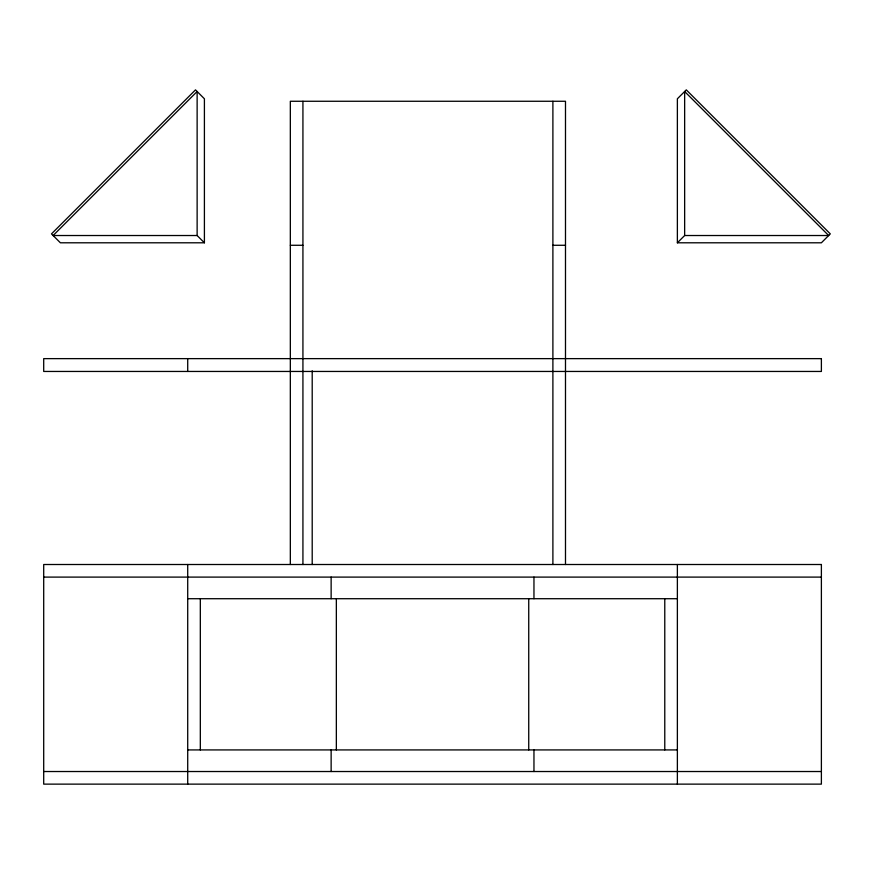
<?xml version="1.0" encoding="UTF-8"?>
<svg xmlns="http://www.w3.org/2000/svg" width="874" height="874" viewBox="0 0 874 874"><rect width="100%" height="100%" fill="white"/><g stroke="black" fill="none" stroke-linecap="round" stroke-linejoin="round"><path stroke-width="1.31" d="M677.372 242.797L821.385 242.797L830.3 233.882L686.287 89.869L677.372 98.784L677.372 242.797L684.648 235.521L828.661 235.521L684.648 91.508L684.648 235.521M197.131 235.521L53.117 235.521L197.131 91.508L197.131 235.521L204.407 242.797L60.393 242.797L51.479 233.882L195.492 89.869L204.407 98.784L204.407 242.797M290.332 245.277L302.928 245.277M552.892 245.277L565.489 245.277M43.7 577.102L821.385 577.102M187.713 598.712L677.372 598.712M187.713 749.925L677.372 749.925M43.7 771.524L821.385 771.524M677.372 564.506L677.372 784.131M664.775 598.712L664.775 749.925M565.489 564.506L565.489 101.264L290.332 101.264L290.332 564.506M552.892 101.264L552.892 564.506M533.959 577.102L533.959 598.712M533.959 749.925L533.959 771.524M528.737 598.712L528.737 749.925M336.348 598.712L336.348 749.925M331.137 577.102L331.137 598.712M331.137 749.925L331.137 771.524M312.204 370.784L312.204 564.506M302.928 101.264L302.928 564.506M200.321 598.712L200.321 749.925M187.713 358.635L187.713 371.45M187.713 564.506L187.713 784.131M821.385 358.635L43.7 358.635L43.7 371.45L821.385 371.45L821.385 358.635M821.385 564.506L43.7 564.506L43.7 784.131L821.385 784.131L821.385 564.506"/></g></svg>
